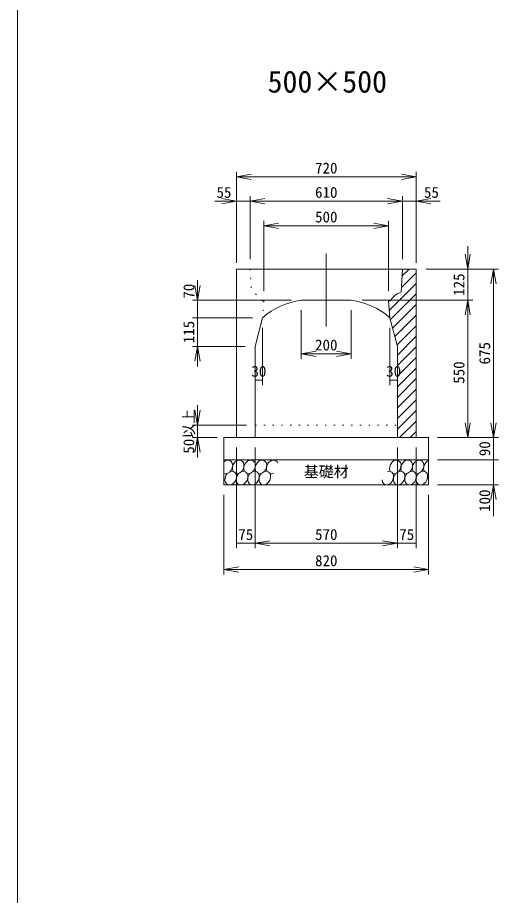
# Model space of a CAD drawing. Units: millimetres, scale not verified. Extents: x 2577 to 21887, y 2787 to 16449.
# Drawn here: x 2577 to 4505, y 6320 to 9838 of the extents above; entities that cross this region are included whole.
import ezdxf
from ezdxf.enums import TextEntityAlignment as Align

# ---------------------------------------------------------------- set-up
doc = ezdxf.new("R2010")
doc.units = ezdxf.units.MM
doc.header["$LTSCALE"] = 20
doc.linetypes.add('DOTTED', pattern=[1.75, 0.25, -1.5])
doc.layers.add('Layer1', color=4, linetype='Continuous', lineweight=18)
doc.styles.add('ＭＳ ゴシック-5.0-0.0', font='')
doc.styles.get('ＭＳ ゴシック-5.0-0.0').set_extended_font_data('ＭＳ ゴシック-5.0-0.0')

msp = doc.modelspace()

# ---------------------------------------------------------------- linework, layer by layer
at = {"layer": 'Layer1'}
for p, q in [((2577.44, 2786.81), (2577.44, 16448.97)), ((3454.68, 8855.58), (3454.68, 9220.02)), ((4174.68, 8855.58), (4174.68, 9220.02)), ((3454.68, 9200.02), (3513.77, 9210.44)), ((3454.68, 9200.02), (4174.68, 9200.02)), ((3454.68, 9200.02), (3513.77, 9189.6)), ((4174.68, 9200.02), (4115.6, 9210.44)), ((4174.68, 9200.02), (4115.6, 9189.6)), ((3454.68, 9102.78), (3395.6, 9113.2)), ((3509.68, 8870.58), (3509.68, 9122.78)), ((3509.68, 9102.78), (3568.77, 9113.2)), ((3509.68, 9102.78), (3568.77, 9113.2)), ((4119.68, 9102.78), (4060.6, 9113.2)), ((4119.68, 9102.78), (4060.6, 9113.2)), ((4119.68, 8870.58), (4119.68, 9122.78)), ((4174.68, 9102.78), (4233.77, 9113.2)), ((3454.68, 9102.78), (3368.44, 9102.78)), ((3454.68, 9102.78), (3395.6, 9092.37)), ((3454.68, 9102.78), (3509.68, 9102.78)), ((3509.68, 9102.78), (3568.77, 9092.37)), ((3509.68, 9102.78), (3569.68, 9102.78)), ((3509.68, 9102.78), (4119.68, 9102.78)), ((3509.68, 9102.78), (3568.77, 9092.37)), ((4119.68, 9102.78), (4059.68, 9102.78)), ((4119.68, 9102.78), (4060.6, 9092.37)), ((4119.68, 9102.78), (4060.6, 9092.37)), ((4119.68, 9102.78), (4174.68, 9102.78)), ((4174.68, 9102.78), (4233.77, 9092.37)), ((4174.68, 9102.78), (4270.61, 9102.78)), ((3564.68, 8742.58), (3564.68, 9024.15)), ((3564.68, 9004.15), (3623.77, 9014.57)), ((4064.68, 9004.15), (4005.6, 9014.57)), ((4064.68, 8742.58), (4064.68, 9024.15)), ((4064.68, 9004.15), (3564.68, 9004.15)), ((3564.68, 9004.15), (3623.77, 8993.73)), ((4064.68, 9004.15), (4005.6, 8993.73)), ((4381.48, 8705.58), (4381.48, 8921.79)), ((3814.68, 8600.27), (3814.68, 8892.74)), ((4381.48, 8830.58), (4371.06, 8889.67)), ((4381.48, 8830.58), (4391.9, 8889.67)), ((3454.68, 8830.58), (4119.68, 8830.58)), ((3454.68, 8830.58), (3454.68, 8155.58)), ((4119.68, 8830.58), (4114.68, 8738.36)), ((4118.1, 8801.43), (4147.26, 8830.58)), ((4119.68, 8830.58), (4174.68, 8830.58)), ((4174.68, 8830.58), (4174.68, 8155.58)), ((4214.68, 8830.58), (4401.48, 8830.58)), ((4254.68, 8830.58), (4504.69, 8830.58)), ((4484.69, 8830.58), (4474.27, 8771.49)), ((4484.69, 8830.58), (4484.69, 8155.58)), ((4484.69, 8830.58), (4495.11, 8771.49)), ((4115.67, 8756.57), (4174.68, 8815.58)), ((3298.85, 8705.58), (3288.43, 8764.67)), ((3298.85, 8705.58), (3298.85, 8785.58)), ((3298.85, 8705.58), (3309.27, 8764.67)), ((4067.42, 8665.89), (4174.68, 8773.16)), ((4071.72, 8627.77), (4174.68, 8730.73)), ((3674.68, 8705.58), (3278.85, 8705.58)), ((3298.85, 8635.58), (3298.85, 8715.58)), ((3298.85, 8705.58), (3298.85, 8635.58)), ((3814.68, 8705.58), (3714.68, 8705.58)), ((3814.68, 8705.58), (3914.68, 8705.58)), ((4401.48, 8705.58), (3958.89, 8705.58)), ((4064.68, 8702.58), (4071.01, 8702.58)), ((4064.68, 8702.58), (4069.68, 8635.58)), ((4381.48, 8705.58), (4371.06, 8646.49)), ((4381.48, 8705.58), (4371.06, 8646.49)), ((4381.48, 8705.58), (4391.9, 8646.49)), ((4381.48, 8705.58), (4381.48, 8625.58)), ((4381.48, 8705.58), (4391.9, 8646.49)), ((4381.48, 8155.58), (4381.48, 8705.58)), ((3714.68, 8665.58), (3714.68, 8471.11)), ((3914.68, 8665.58), (3914.68, 8471.11)), ((4080.5, 8594.12), (4174.68, 8688.3)), ((3519.68, 8635.58), (3278.85, 8635.58)), ((3298.85, 8635.58), (3298.85, 8520.58)), ((3559.68, 8635.58), (3529.68, 8520.58)), ((4069.68, 8635.58), (4099.68, 8520.58)), ((4089.28, 8560.47), (4174.68, 8645.88)), ((3559.68, 8595.58), (3559.68, 8365.76)), ((4069.68, 8595.58), (4069.68, 8365.76)), ((4099.68, 8528.45), (4174.68, 8603.45)), ((4099.68, 8486.02), (4174.68, 8561.02)), ((3489.68, 8520.58), (3278.85, 8520.58)), ((3298.85, 8520.58), (3288.43, 8461.49)), ((3298.85, 8520.58), (3309.27, 8461.49)), ((3298.85, 8520.58), (3298.85, 8440.58)), ((3529.68, 8520.58), (3529.68, 8155.58)), ((4099.68, 8520.58), (4099.68, 8155.58)), ((4099.68, 8443.6), (4174.68, 8518.6)), ((3714.68, 8491.11), (3773.77, 8501.53)), ((3714.68, 8491.11), (3914.68, 8491.11)), ((3714.68, 8491.11), (3773.77, 8480.69)), ((3914.68, 8491.11), (3855.6, 8501.53)), ((3914.68, 8491.11), (3855.6, 8480.69)), ((4099.68, 8401.17), (4174.68, 8476.17)), ((4099.68, 8358.74), (4174.68, 8433.74)), ((3559.68, 8385.76), (3529.68, 8385.76)), ((4069.68, 8385.76), (4099.68, 8385.76)), ((4099.68, 8316.32), (4174.68, 8391.32)), ((4099.68, 8273.89), (4174.68, 8348.89)), ((4099.68, 8231.47), (4174.68, 8306.47)), ((3298.85, 8205.58), (3298.85, 8285.58)), ((3298.85, 8205.58), (3288.43, 8264.67)), ((3298.85, 8205.58), (3309.27, 8264.67)), ((4099.68, 8189.04), (4174.68, 8264.04)), ((3495.32, 8205.58), (3278.85, 8205.58)), ((3298.85, 8205.58), (3298.85, 8155.58)), ((4108.65, 8155.58), (4174.68, 8221.61)), ((4381.48, 8155.58), (4371.06, 8214.67)), ((4381.48, 8155.58), (4391.9, 8214.67)), ((4484.69, 8155.58), (4474.27, 8214.67)), ((4484.69, 8155.58), (4495.11, 8214.67)), ((4151.08, 8155.58), (4174.68, 8179.19)), ((3376.93, 8155.58), (3278.85, 8155.58)), ((3298.85, 8155.58), (3288.43, 8096.49)), ((3298.85, 8155.58), (3309.27, 8096.49)), ((3298.85, 8155.58), (3298.85, 8075.58)), ((3404.68, 8155.58), (4224.68, 8155.58)), ((3404.68, 8155.58), (3404.68, 7965.58)), ((4224.68, 8155.58), (4224.68, 7965.58)), ((4260.67, 8155.58), (4504.69, 8155.58)), ((4484.69, 8155.58), (4484.69, 8065.58)), ((3454.68, 8115.58), (3454.68, 7711.52)), ((3529.68, 8115.58), (3529.68, 7711.52)), ((4099.68, 8115.58), (4099.68, 7711.52)), ((4174.68, 8115.58), (4174.68, 7711.52)), ((3404.68, 8065.58), (4224.68, 8065.58)), ((4260.67, 8065.58), (4504.69, 8065.58)), ((4484.69, 8065.58), (4484.69, 7985.58)), ((4484.69, 8065.58), (4484.69, 7965.58)), ((4484.69, 8065.58), (4484.69, 7985.58)), ((4224.68, 7965.58), (3404.68, 7965.58)), ((4260.67, 7965.58), (4504.69, 7965.58)), ((4484.69, 7965.58), (4474.27, 7906.49)), ((4484.69, 7965.58), (4495.11, 7906.49)), ((4484.69, 7965.58), (4484.69, 7839.68)), ((3404.68, 7925.58), (3404.68, 7606.62)), ((4224.68, 7925.58), (4224.68, 7606.62)), ((3529.68, 7731.52), (3588.77, 7741.94)), ((4099.68, 7731.52), (4040.6, 7741.94)), ((4099.68, 7731.52), (4040.6, 7741.94)), ((3454.68, 7731.52), (3529.68, 7731.52)), ((3529.68, 7731.52), (4099.68, 7731.52)), ((3529.68, 7731.52), (3588.77, 7721.1)), ((4099.68, 7731.52), (4019.68, 7731.52)), ((4099.68, 7731.52), (4040.6, 7721.1)), ((4099.68, 7731.52), (4040.6, 7721.1)), ((4099.68, 7731.52), (4174.68, 7731.52)), ((3404.68, 7626.62), (3463.77, 7637.03)), ((4224.68, 7626.62), (4165.6, 7637.03)), ((3404.68, 7626.62), (4224.68, 7626.62)), ((3404.68, 7626.62), (3463.77, 7616.2)), ((4224.68, 7626.62), (4165.6, 7616.2))]:
    msp.add_line(p, q, dxfattribs=at)
at = {"layer": 'Layer1', "linetype": 'DOTTED', "lineweight": 13}
for p, q in [((3509.68, 8830.58), (3514.68, 8738.36)), ((3564.68, 8702.58), (3558.36, 8702.58)), ((3564.68, 8702.58), (3559.68, 8635.58)), ((3529.68, 8205.58), (4099.68, 8205.58))]:
    msp.add_line(p, q, dxfattribs=at)
msp.add_arc((3489.09, 8662.56), 80, 30.01756, 71.34006, dxfattribs=at)
at = {"layer": 'Layer1'}
for centre, radius, start, end in [((4140.28, 8662.56), 80, 108.65994, 149.98244), ((3750.2, 8420.32), 287.46, 97.09792, 131.51118), ((3879.16, 8420.32), 287.46, 48.48882, 82.90208)]:
    msp.add_arc(centre, radius, start, end, dxfattribs=at)
for centre, start_param, end_param in [((3416.31, 8037.76), 3.1641089, 7.3535633), ((3461.83, 8037.76), 3.2518953, 8.9063261), ((3507.36, 8037.76), 3.2518953, 8.9063261), ((3552.88, 8037.76), 3.2518953, 8.9063261), ((3598.41, 8037.76), 5.610227, 8.9063261), ((4091.55, 8037.76), 3.2518953, 8.9063261), ((4137.07, 8037.76), 3.2518953, 8.9063261), ((4182.6, 8037.76), 3.2518953, 8.9063261), ((4228.12, 8037.76), 0.6949414, 2.6231408), ((3431.69, 7993.1), 1.1965976, 6.8860585), ((3477.21, 7993.1), 1.1965976, 6.8860585), ((3522.74, 7993.1), 1.1965976, 6.8860585), ((3568.26, 7993.1), 1.1965976, 6.8860585), ((4061.4, 7993.1), 2.1791837, 6.8860585), ((4106.93, 7993.1), 1.1965976, 6.8860585), ((4152.45, 7993.1), 1.1965976, 6.8860585), ((4197.98, 7993.1), 1.1965976, 6.8860585), ((3598.41, 8037.76), 3.2518953, 3.8893366), ((4228.12, 8037.76), 3.2518953, 3.5395455)]:
    msp.add_ellipse(centre, major_axis=(12.08, 25.9), ratio=0.766667, start_param=start_param, end_param=end_param, dxfattribs=at)

# ---------------------------------------------------------------- texts
at = {"layer": 'Layer1', "color": 7, "style": 'ＭＳ ゴシック-5.0-0.0'}
msp.add_text('500×500', height=87.98, dxfattribs=at).set_placement((3818.9, 9625.62), align=Align.TOP_CENTER)
for s, p in [('720', (3814.68, 9200.02)), ('55', (3404.74, 9102.78)), ('610', (3814.68, 9102.78)), ('55', (4236.05, 9102.78)), ('500', (3814.68, 9004.15)), ('200', (3814.68, 8491.11)), ('30', (3544.68, 8385.76)), ('30', (4084.68, 8385.76)), ('基礎材', (3814.68, 7983.42)), ('75', (3492.18, 7731.52)), ('570', (3814.68, 7731.52)), ('75', (4137.18, 7731.52)), ('820', (3814.68, 7626.62))]:
    msp.add_text(s, height=43.99, dxfattribs=at).set_placement(p, align=Align.BOTTOM_CENTER)
for s, p in [('125', (4381.48, 8768.08)), ('70', (3298.85, 8741.91)), ('115', (3298.85, 8578.08)), ('675', (4484.69, 8493.08)), ('550', (4381.48, 8415.81)), ('50以上', (3298.85, 8180.58)), ('90', (4484.69, 8110.58)), ('100', (4484.69, 7902.23))]:
    msp.add_text(s, height=43.99, rotation=90, dxfattribs=at).set_placement(p, align=Align.BOTTOM_CENTER)

doc.saveas('drawing.dxf')
